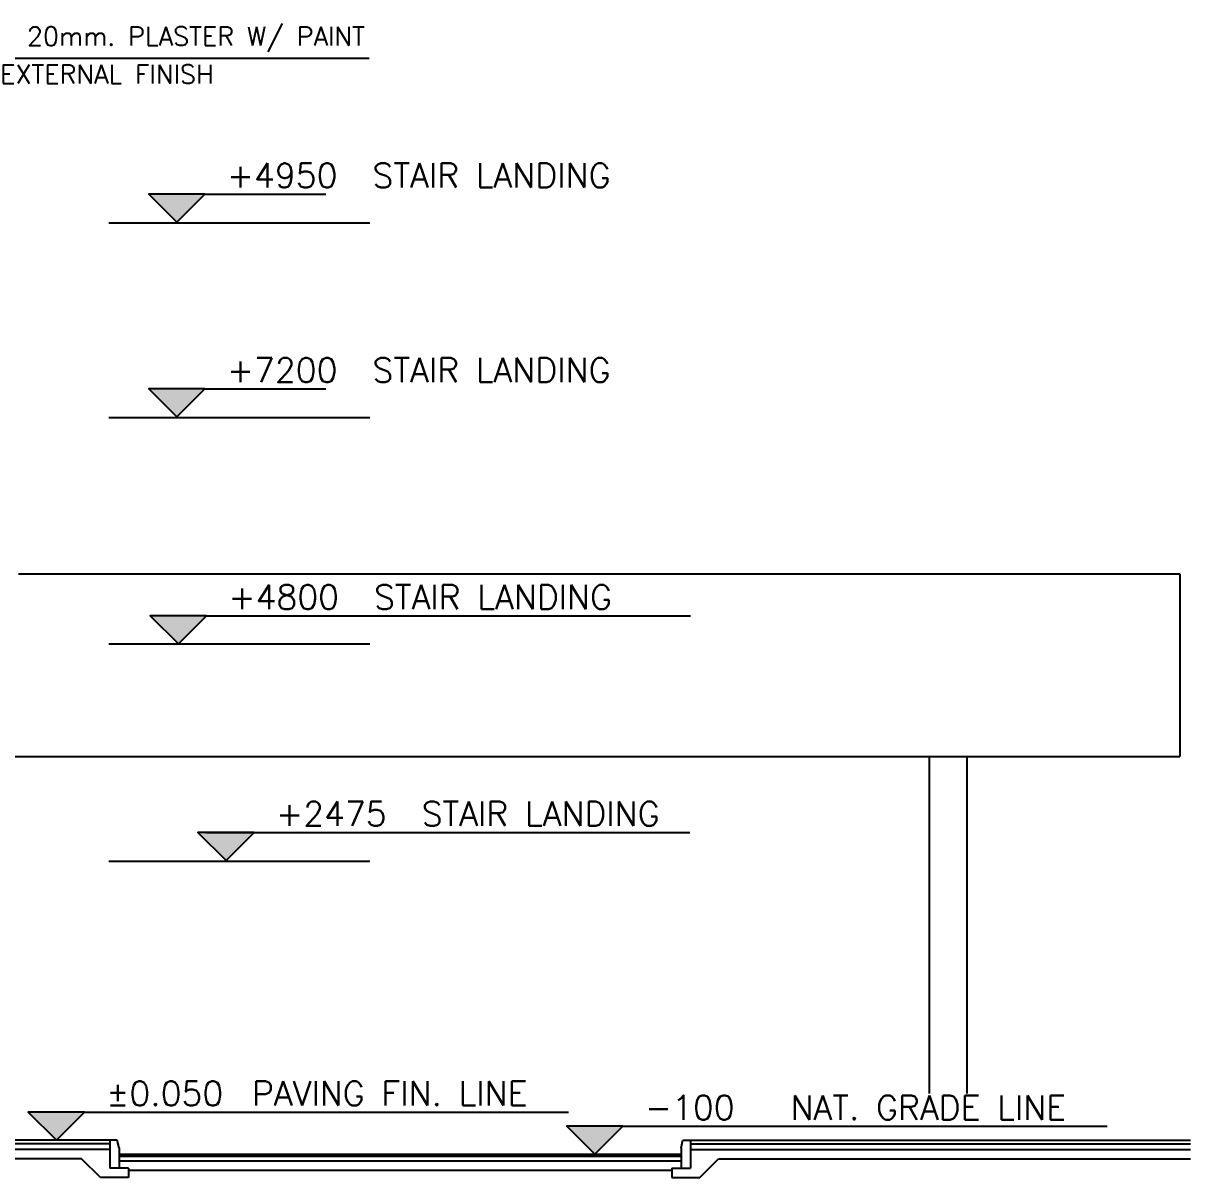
# Model space of a CAD drawing. Extents: x 417680.1 to 417774.5, y 43453.2 to 43484.7.
# Drawn here: x 417762.03 to 417774.5, y 43456.76 to 43469.09 of the extents above; entities that cross this region are included whole.
import ezdxf
from ezdxf.enums import TextEntityAlignment as Align

# ---------------------------------------------------------------- set-up
doc = ezdxf.new("R2010")
doc.units = 0
doc.header["$MEASUREMENT"] = 0
doc.layers.get('0').update_dxf_attribs({"color": 4, "linetype": 'CONTINUOUS'})
for name, color, linetype in [('COL', 2, 'CONTINUOUS'), ('DIM-IN', 7, 'CONTINUOUS'), ('EL-LEVS', 4, 'CONTINUOUS'), ('EL-LEVT', 4, 'CONTINUOUS'), ('SEC', 4, 'CONTINUOUS'), ('WALL', 2, 'CONTINUOUS')]:
    doc.layers.add(name, color=color, linetype=linetype)
doc.styles.add('ROMANS', font='ROMANS.shx', dxfattribs={"width": 0.6})
doc.styles.add('S', font='ROMANS.SHX')

# ---------------------------------------------------------------- blocks, each defined once
blk = doc.blocks.new('EL-LEV1')
at = {"layer": 'EL-LEVS'}
blk.add_lwpolyline([(0, 0), (300, 300), (-300, 300)], close=True, dxfattribs=at)
blk.add_solid([(-300, 300), (300, 300), (0, 0)], dxfattribs=at)
at = {"layer": 'EL-LEVT', "style": 'S'}
for tag, p in [('+0000', (534, 369)), ('ELEVATION', (2089, 369))]:
    blk.add_attdef(tag, p, '', height=260, dxfattribs=at)

msp = doc.modelspace()

# ---------------------------------------------------------------- linework, layer by layer
for p, q in [((417762.9556, 43457.158), (417756.7556, 43457.158)), ((417762.9556, 43457.118), (417756.7556, 43457.118)), ((417769.1556, 43457.158), (417774.4964, 43457.158)), ((417769.1556, 43457.118), (417774.4964, 43457.118)), ((417763.0556, 43457.008), (417769.0556, 43457.008)), ((417763.0556, 43456.988), (417769.0556, 43456.988))]:
    msp.add_line(p, q)
at = {"layer": 'COL', "color": 6}
for p, q in [((417761.9806, 43463.208), (417774.3806, 43463.208)), ((417774.3806, 43463.208), (417774.3806, 43461.258)), ((417756.5556, 43461.258), (417774.3806, 43461.258))]:
    msp.add_line(p, q, dxfattribs=at)
at = {"layer": 'DIM-IN', "color": 7}
msp.add_line((417761.4511, 43468.7158), (417765.7258, 43468.7158), dxfattribs=at)
at = {"layer": 'EL-LEVS'}
for p, q in [((417763.9722, 43467.2638), (417765.2642, 43467.2638)), ((417763.9722, 43465.1838), (417765.2642, 43465.1838)), ((417763.9888, 43462.76), (417769.1568, 43462.76)), ((417763.9818, 43460.4458), (417769.1498, 43460.4458)), ((417762.6856, 43457.458), (417767.8536, 43457.458)), ((417768.4355, 43457.308), (417773.6035, 43457.308))]:
    msp.add_line(p, q, dxfattribs=at)
at = {"layer": 'WALL', "color": 2}
for p, q in [((417762.9447, 43466.958), (417765.7333, 43466.958)), ((417762.9447, 43464.878), (417765.7333, 43464.878)), ((417762.9447, 43462.458), (417765.7333, 43462.458)), ((417771.7056, 43461.258), (417771.7056, 43457.658)), ((417772.1056, 43461.258), (417772.1056, 43457.658)), ((417762.9447, 43460.14), (417765.7333, 43460.14)), ((417762.9556, 43457.058), (417756.7556, 43457.058)), ((417769.1556, 43457.058), (417774.4964, 43457.058)), ((417762.6556, 43456.958), (417756.7556, 43456.958)), ((417763.0556, 43456.938), (417769.0556, 43456.938)), ((417769.4556, 43456.958), (417774.4964, 43456.958)), ((417763.1556, 43456.838), (417768.9556, 43456.838))]:
    msp.add_line(p, q, dxfattribs=at)
at = {"layer": 'WALL', "color": 4}
for p, q in [((417763.0356, 43457.158), (417762.9556, 43457.158)), ((417762.9556, 43457.158), (417762.9556, 43456.858)), ((417763.0556, 43457.078), (417763.0356, 43457.158)), ((417763.0556, 43457.078), (417763.0556, 43456.858)), ((417769.0556, 43457.078), (417769.0756, 43457.158)), ((417769.0556, 43457.078), (417769.0556, 43456.858)), ((417769.0756, 43457.158), (417769.1556, 43457.158)), ((417769.1556, 43457.158), (417769.1556, 43456.858)), ((417763.0556, 43456.858), (417762.9556, 43456.858)), ((417769.0556, 43456.858), (417769.1556, 43456.858))]:
    msp.add_line(p, q, dxfattribs=at)
at = {"layer": 'WALL'}
for p, q in [((417762.8556, 43456.758), (417762.6556, 43456.958)), ((417769.2556, 43456.758), (417769.4556, 43456.958)), ((417763.1556, 43456.858), (417763.0556, 43456.858)), ((417763.1556, 43456.858), (417763.1556, 43456.758)), ((417768.9556, 43456.858), (417769.0556, 43456.858)), ((417768.9556, 43456.858), (417768.9556, 43456.758)), ((417763.1556, 43456.758), (417762.8556, 43456.758)), ((417768.9556, 43456.758), (417769.2556, 43456.758))]:
    msp.add_line(p, q, dxfattribs=at)

# ---------------------------------------------------------------- block references
at = {"layer": 'DIM-IN', "xscale": 0.0009999999892897904, "yscale": 0.001000000003841706, "zscale": 0.001}
for p, values in [((417763.6722, 43466.9638), {'+0000': '+4950', 'ELEVATION': 'STAIR LANDING'}), ((417763.6722, 43464.8838), {'+0000': '+7200', 'ELEVATION': 'STAIR LANDING'}), ((417763.6888, 43462.46), {'+0000': '+4800', 'ELEVATION': 'STAIR LANDING'}), ((417764.1974, 43460.1458), {'+0000': '+2475', 'ELEVATION': 'STAIR LANDING'}), ((417762.3856, 43457.158), {'+0000': '%%P0.050', 'ELEVATION': 'PAVING FIN. LINE'}), ((417768.1355, 43457.008), {'+0000': '-100', 'ELEVATION': 'NAT. GRADE LINE'})]:
    msp.add_blockref('EL-LEV1', p, dxfattribs=at).add_auto_attribs(values)

# ---------------------------------------------------------------- texts
at = {"layer": 'SEC', "color": 2, "style": 'ROMANS'}
for s, p in [('20mm. PLASTER W/ PAINT', (417765.68, 43468.9491)), ('EXTERNAL FINISH', (417764.065, 43468.5434))]:
    msp.add_text(s, height=0.2, dxfattribs=at).set_placement(p, align=Align.MIDDLE_RIGHT)

doc.saveas('drawing.dxf')
